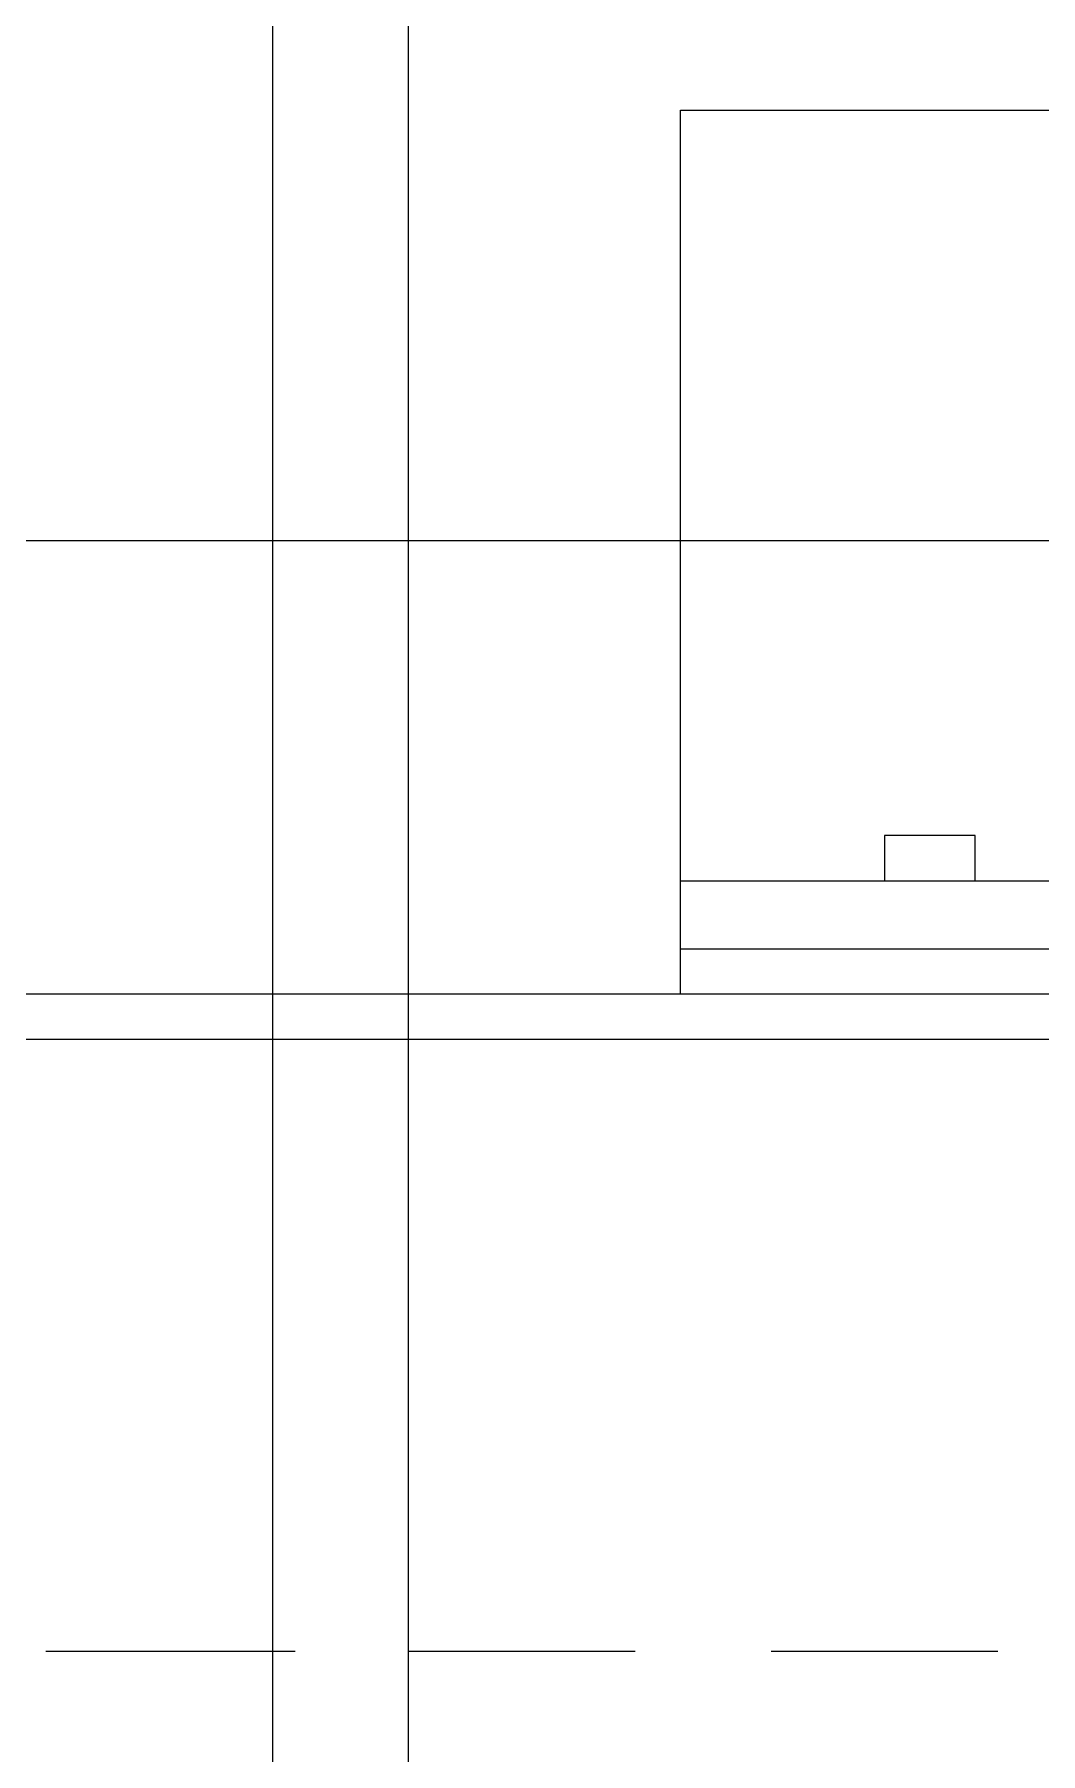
# Model space of a CAD drawing. Header units: millimetres. Extents: x 182 to 575, y -105 to 95.
# Drawn here: x 280.0064 to 280.2178, y 73.6372 to 73.9983 of the extents above; entities that cross this region are included whole.
import ezdxf

# ---------------------------------------------------------------- set-up
doc = ezdxf.new("R2010")
doc.units = ezdxf.units.MM
doc.header["$MEASUREMENT"] = 0
doc.layers.add('PDF_Geometry', color=7, linetype='Continuous')
doc.layers.add('PDF_Solid Fills', color=7, linetype='Continuous')

msp = doc.modelspace()

# ---------------------------------------------------------------- hatches: boundary and pattern name
at = {"layer": 'PDF_Solid Fills', "transparency": 33554559}
h = msp.add_hatch(color=256, dxfattribs=at)
h.paths.add_polyline_path([(280.0152, 73.81505), (280.0077, 73.81505), (280.0152, 73.81505)], flags=0)
h.paths.add_polyline_path([(280.0027, 73.81005), (280.0102, 73.81005), (280.0027, 73.81005)], flags=0)
h.paths.add_polyline_path([(280.0077, 73.80505), (280.0002, 73.80505), (280.0077, 73.80505)], flags=0)
h.paths.add_polyline_path([(279.9977, 73.80255), (280.0052, 73.80255), (279.9977, 73.80255)], flags=0)
h.paths.add_polyline_path([(280.0052, 73.80005), (279.9977, 73.80005), (280.0052, 73.80005)], flags=0)
h.paths.add_polyline_path([(279.9977, 73.80005), (280.0052, 73.80005), (279.9977, 73.80005)], flags=0)
h.paths.add_polyline_path([(280.0002, 73.78755), (279.9952, 73.78755), (280.0002, 73.78755)], flags=0)
h.paths.add_polyline_path([(279.9927, 73.78505), (280.0002, 73.78505), (279.9927, 73.78505)], flags=0)
h = msp.add_hatch(color=256, dxfattribs=at)
h.paths.add_polyline_path([(280.0627, 73.81005), (280.0552, 73.81005), (280.0627, 73.81005)], flags=0)
h.paths.add_polyline_path([(280.0577, 73.80255), (280.0652, 73.80255), (280.0577, 73.80255)], flags=0)
h.paths.add_polyline_path([(280.0652, 73.79505), (280.0577, 73.79505), (280.0652, 73.79505)], flags=0)
h.paths.add_polyline_path([(280.0577, 73.79005), (280.0652, 73.79005), (280.0577, 73.79005)], flags=0)
h = msp.add_hatch(color=256, dxfattribs=at)
h.paths.add_polyline_path([(280.1377, 73.80255), (280.1452, 73.80255), (280.1377, 73.80255)], flags=0)
h.paths.add_polyline_path([(280.1327, 73.79505), (280.1402, 73.79505), (280.1327, 73.79505)], flags=0)
h.paths.add_polyline_path([(280.1402, 73.79505), (280.1327, 73.79505), (280.1402, 73.79505)], flags=0)
h.paths.add_polyline_path([(280.1277, 73.78755), (280.1377, 73.78755), (280.1277, 73.78755)], flags=0)
h.paths.add_polyline_path([(280.1252, 73.78255), (280.1327, 73.78255), (280.1252, 73.78255)], flags=0)
h.paths.add_polyline_path([(280.1327, 73.78255), (280.1252, 73.78255), (280.1327, 73.78255)], flags=0)
h.paths.add_polyline_path([(280.1277, 73.77255), (280.1202, 73.77255), (280.1277, 73.77255)], flags=0)
h.paths.add_polyline_path([(280.1202, 73.77255), (280.1277, 73.77255), (280.1202, 73.77255)], flags=0)
h.paths.add_polyline_path([(280.1227, 73.76255), (280.1152, 73.76255), (280.1227, 73.76255)], flags=0)
h.paths.add_polyline_path([(280.1152, 73.76255), (280.1227, 73.76255), (280.1152, 73.76255)], flags=0)
h.paths.add_polyline_path([(280.1102, 73.75005), (280.1177, 73.75005), (280.1102, 73.75005)], flags=0)
h.paths.add_polyline_path([(280.1177, 73.74755), (280.1102, 73.74755), (280.1177, 73.74755)], flags=0)
h = msp.add_hatch(color=256, dxfattribs=at)
h.paths.add_polyline_path([(280.2077, 73.78255), (280.2002, 73.78255), (280.2077, 73.78255)], flags=0)
h.paths.add_polyline_path([(280.2027, 73.77755), (280.2102, 73.77755), (280.2027, 73.77755)], flags=0)
h.paths.add_polyline_path([(280.2102, 73.77505), (280.2027, 73.77505), (280.2102, 73.77505)], flags=0)
h = msp.add_hatch(color=256, dxfattribs=at)
h.paths.add_polyline_path([(280.1952, 73.70755), (280.1902, 73.70755), (280.1952, 73.70755)], flags=0)
h.paths.add_polyline_path([(280.1902, 73.71005), (280.1952, 73.71005), (280.1902, 73.71005)], flags=0)
h.paths.add_polyline_path([(280.1952, 73.71255), (280.1902, 73.71255), (280.1952, 73.71255)], flags=0)
h = msp.add_hatch(color=256, dxfattribs=at)
h.paths.add_polyline_path([(280.0927, 73.71005), (280.1002, 73.71005), (280.0927, 73.71005)], flags=0)
h.paths.add_polyline_path([(280.0902, 73.70755), (280.0977, 73.70755), (280.0902, 73.70755)], flags=0)
h.paths.add_polyline_path([(280.0877, 73.70255), (280.0952, 73.70255), (280.0877, 73.70255)], flags=0)
h.paths.add_polyline_path([(280.0852, 73.70005), (280.0927, 73.70005), (280.0852, 73.70005)], flags=0)
h.paths.add_polyline_path([(280.0877, 73.69255), (280.0802, 73.69255), (280.0877, 73.69255)], flags=0)
h.paths.add_polyline_path([(280.0802, 73.69005), (280.0852, 73.69005), (280.0802, 73.69005)], flags=0)
h.paths.add_polyline_path([(280.0852, 73.69005), (280.0802, 73.69005), (280.0852, 73.69005)], flags=0)
h.paths.add_polyline_path([(280.0777, 73.68755), (280.0852, 73.68755), (280.0777, 73.68755)], flags=0)
h.paths.add_polyline_path([(280.0827, 73.68505), (280.0777, 73.68505), (280.0827, 73.68505)], flags=0)
h.paths.add_polyline_path([(280.0777, 73.68505), (280.0827, 73.68505), (280.0777, 73.68505)], flags=0)
h.paths.add_polyline_path([(280.0802, 73.68005), (280.0752, 73.68005), (280.0802, 73.68005)], flags=0)
h.paths.add_polyline_path([(280.0752, 73.68005), (280.0802, 73.68005), (280.0752, 73.68005)], flags=0)
h.paths.add_polyline_path([(280.0727, 73.67755), (280.0777, 73.67755), (280.0727, 73.67755)], flags=0)
h.paths.add_polyline_path([(280.0777, 73.67255), (280.0702, 73.67255), (280.0777, 73.67255)], flags=0)
h.paths.add_polyline_path([(280.0702, 73.67255), (280.0777, 73.67255), (280.0702, 73.67255)], flags=0)
h.paths.add_polyline_path([(280.0752, 73.66755), (280.0702, 73.66755), (280.0752, 73.66755)], flags=0)
h.paths.add_polyline_path([(280.0727, 73.66255), (280.0677, 73.66255), (280.0727, 73.66255)], flags=0)
h.paths.add_polyline_path([(280.0677, 73.66255), (280.0727, 73.66255), (280.0677, 73.66255)], flags=0)
h = msp.add_hatch(color=256, dxfattribs=at)
h.paths.add_polyline_path([(280.1677, 73.71005), (280.1627, 73.71005), (280.1677, 73.71005)], flags=0)
h.paths.add_polyline_path([(280.1602, 73.70505), (280.1652, 73.70505), (280.1602, 73.70505)], flags=0)
h.paths.add_polyline_path([(280.1652, 73.70255), (280.1577, 73.70255), (280.1652, 73.70255)], flags=0)
h.paths.add_polyline_path([(280.1577, 73.70255), (280.1652, 73.70255), (280.1577, 73.70255)], flags=0)
h = msp.add_hatch(color=256, dxfattribs=at)
h.paths.add_polyline_path([(280.1252, 73.70005), (280.1327, 73.70005), (280.1252, 73.70005)], flags=0)
h.paths.add_polyline_path([(280.1227, 73.69755), (280.1352, 73.69755), (280.1227, 73.69755)], flags=0)
h.paths.add_polyline_path([(280.1377, 73.69755), (280.1202, 73.69755), (280.1377, 73.69755)], flags=0)
h = msp.add_hatch(color=256, dxfattribs=at)
h.paths.add_polyline_path([(280.1452, 73.69005), (280.1377, 73.69005), (280.1452, 73.69005)], flags=0)
h.paths.add_polyline_path([(280.1452, 73.68505), (280.1402, 73.68505), (280.1452, 73.68505)], flags=0)
h.paths.add_polyline_path([(280.1402, 73.68255), (280.1452, 73.68255), (280.1402, 73.68255)], flags=0)
h.paths.add_polyline_path([(280.1452, 73.68255), (280.1402, 73.68255), (280.1452, 73.68255)], flags=0)
h.paths.add_polyline_path([(280.1402, 73.68005), (280.1452, 73.68005), (280.1402, 73.68005)], flags=0)
h.paths.add_polyline_path([(280.1452, 73.67505), (280.1402, 73.67505), (280.1452, 73.67505)], flags=0)
h.paths.add_polyline_path([(280.1402, 73.67505), (280.1452, 73.67505), (280.1402, 73.67505)], flags=0)
h.paths.add_polyline_path([(280.1452, 73.67255), (280.1377, 73.67255), (280.1452, 73.67255)], flags=0)
h.paths.add_polyline_path([(280.1377, 73.67005), (280.1427, 73.67005), (280.1377, 73.67005)], flags=0)
h = msp.add_hatch(color=256, dxfattribs=at)
h.paths.add_polyline_path([(280.1852, 73.69005), (280.1927, 73.69005), (280.1852, 73.69005)], flags=0)
h.paths.add_polyline_path([(280.1927, 73.68505), (280.1877, 73.68505), (280.1927, 73.68505)], flags=0)
h.paths.add_polyline_path([(280.1877, 73.68505), (280.1927, 73.68505), (280.1877, 73.68505)], flags=0)
h = msp.add_hatch(color=256, dxfattribs=at)
h.paths.add_polyline_path([(280.1552, 73.67505), (280.1602, 73.67505), (280.1552, 73.67505)], flags=0)
h.paths.add_polyline_path([(280.1602, 73.67255), (280.1552, 73.67255), (280.1602, 73.67255)], flags=0)
h.paths.add_polyline_path([(280.1552, 73.67005), (280.1627, 73.67005), (280.1552, 73.67005)], flags=0)
h = msp.add_hatch(color=256, dxfattribs=at)
h.paths.add_polyline_path([(280.1352, 73.66755), (280.1427, 73.66755), (280.1352, 73.66755)], flags=0)
h.paths.add_polyline_path([(280.1427, 73.66755), (280.1352, 73.66755), (280.1427, 73.66755)], flags=0)
h.paths.add_polyline_path([(280.1352, 73.66755), (280.1427, 73.66755), (280.1352, 73.66755)], flags=0)
h.paths.add_polyline_path([(280.1402, 73.66505), (280.1327, 73.66505), (280.1402, 73.66505)], flags=0)
h = msp.add_hatch(color=256, dxfattribs=at)
h.paths.add_polyline_path([(280.1127, 73.66255), (280.1377, 73.66255), (280.1127, 73.66255)], flags=0)
h.paths.add_polyline_path([(280.1152, 73.66005), (280.1352, 73.66005), (280.1152, 73.66005)], flags=0)
h.paths.add_polyline_path([(280.1327, 73.66005), (280.1177, 73.66005), (280.1327, 73.66005)], flags=0)
h = msp.add_hatch(color=256, dxfattribs=at)
h.paths.add_polyline_path([(280.1777, 73.66005), (280.1677, 73.66005), (280.1777, 73.66005)], flags=0)
h.paths.add_polyline_path([(280.1652, 73.66005), (280.1802, 73.66005), (280.1652, 73.66005)], flags=0)
h.paths.add_polyline_path([(280.1602, 73.66255), (280.1852, 73.66255), (280.1602, 73.66255)], flags=0)

# ---------------------------------------------------------------- linework, layer by layer
at = {"layer": 'PDF_Geometry', "lineweight": 13}
for points in [[(279.06115, 74.87291), (280.29925, 74.87291), (280.29925, 73.89196), (279.06115, 73.89196)], [(280.20401, 73.83006), (280.18497, 73.83006), (280.18497, 73.82053), (280.20401, 73.82053)]]:
    msp.add_lwpolyline(points, close=True, dxfattribs=at)
at = {"layer": 'PDF_Geometry', "lineweight": 20}
msp.add_lwpolyline([(280.05639, 73.36339), (280.08497, 73.36339), (280.08497, 74.24434), (280.05639, 74.24434)], close=True, dxfattribs=at)
at = {"layer": 'PDF_Geometry', "lineweight": 13}
for points in [[(280.14211, 73.79672), (280.14211, 73.98243), (280.25639, 73.98243), (280.25639, 73.79672)], [(280.14211, 73.82053), (280.25639, 73.82053)], [(280.14211, 73.80625), (280.25639, 73.80625)], [(280.27068, 73.79672), (277.9802, 73.79672), (277.93258, 73.79672)], [(280.06115, 73.65862), (280.00877, 73.65862)], [(280.13258, 73.65862), (280.08497, 73.65862)], [(280.20877, 73.65862), (280.16116, 73.65862)]]:
    msp.add_lwpolyline(points, dxfattribs=at)
at = {"layer": 'PDF_Geometry', "lineweight": 20}
msp.add_lwpolyline([(280.26116, 73.7872), (277.93258, 73.7872)], dxfattribs=at)

doc.saveas('drawing.dxf')
